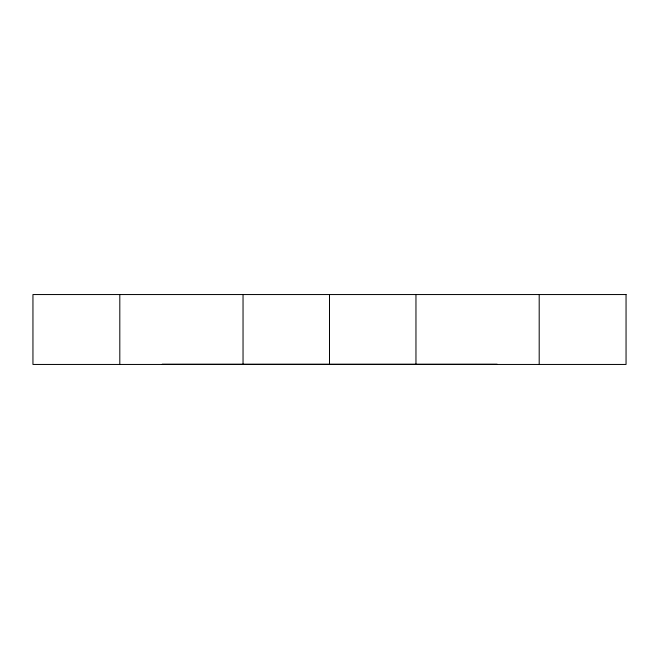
<?xml version="1.0" encoding="UTF-8"?>
<svg xmlns="http://www.w3.org/2000/svg" width="659" height="659" viewBox="0 0 659 659"><rect width="100%" height="100%" fill="white"/><g stroke="black" fill="none" stroke-linecap="round" stroke-linejoin="round"><path stroke-width="0.99" d="M162.196 364.205L497.141 364.205M539.194 294.548L539.194 364.452M415.961 294.548L415.961 364.452M329.5 294.548L329.5 364.452M243.039 294.548L243.039 364.452M119.806 294.548L119.806 364.452M626.05 294.548L32.95 294.548L32.95 364.452L626.05 364.452L626.05 294.548"/></g></svg>
